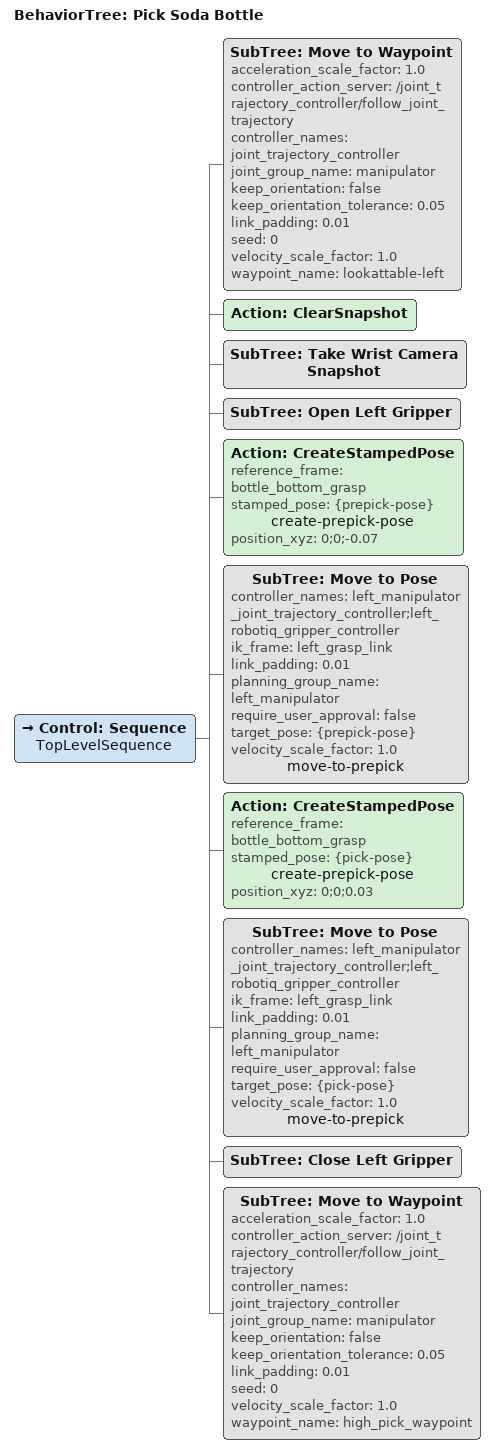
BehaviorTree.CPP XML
<?xml version="1.0" encoding="UTF-8" ?>
<root BTCPP_format="4" main_tree_to_execute="Pick Soda Bottle">
  <BehaviorTree ID="Pick Soda Bottle" _description="">
    <Control ID="Sequence" name="TopLevelSequence">
      <SubTree
        ID="Move to Waypoint"
        acceleration_scale_factor="1.0"
        controller_action_server="/joint_trajectory_controller/follow_joint_trajectory"
        controller_names="joint_trajectory_controller"
        joint_group_name="manipulator"
        keep_orientation="false"
        keep_orientation_tolerance="0.05"
        link_padding="0.01"
        seed="0"
        velocity_scale_factor="1.0"
        waypoint_name="lookattable-left"
      />
      <Action ID="ClearSnapshot" />
      <SubTree ID="Take Wrist Camera Snapshot" />
      <SubTree ID="Open Left Gripper" />
      <Action
        ID="CreateStampedPose"
        reference_frame="bottle_bottom_grasp"
        stamped_pose="{prepick-pose}"
        name="create-prepick-pose"
        position_xyz="0;0;-0.07"
      />
      <SubTree
        ID="Move to Pose"
        controller_names="left_manipulator_joint_trajectory_controller;left_robotiq_gripper_controller"
        ik_frame="left_grasp_link"
        link_padding="0.01"
        planning_group_name="left_manipulator"
        require_user_approval="false"
        target_pose="{prepick-pose}"
        velocity_scale_factor="1.0"
        name="move-to-prepick"
      />
      <Action
        ID="CreateStampedPose"
        reference_frame="bottle_bottom_grasp"
        stamped_pose="{pick-pose}"
        name="create-prepick-pose"
        position_xyz="0;0;0.03"
      />
      <SubTree
        ID="Move to Pose"
        controller_names="left_manipulator_joint_trajectory_controller;left_robotiq_gripper_controller"
        ik_frame="left_grasp_link"
        link_padding="0.01"
        planning_group_name="left_manipulator"
        require_user_approval="false"
        target_pose="{pick-pose}"
        velocity_scale_factor="1.0"
        name="move-to-prepick"
      />
      <SubTree ID="Close Left Gripper" />
      <SubTree
        ID="Move to Waypoint"
        acceleration_scale_factor="1.0"
        controller_action_server="/joint_trajectory_controller/follow_joint_trajectory"
        controller_names="joint_trajectory_controller"
        joint_group_name="manipulator"
        keep_orientation="false"
        keep_orientation_tolerance="0.05"
        link_padding="0.01"
        seed="0"
        velocity_scale_factor="1.0"
        waypoint_name="high_pick_waypoint"
      />
    </Control>
  </BehaviorTree>
</root>
